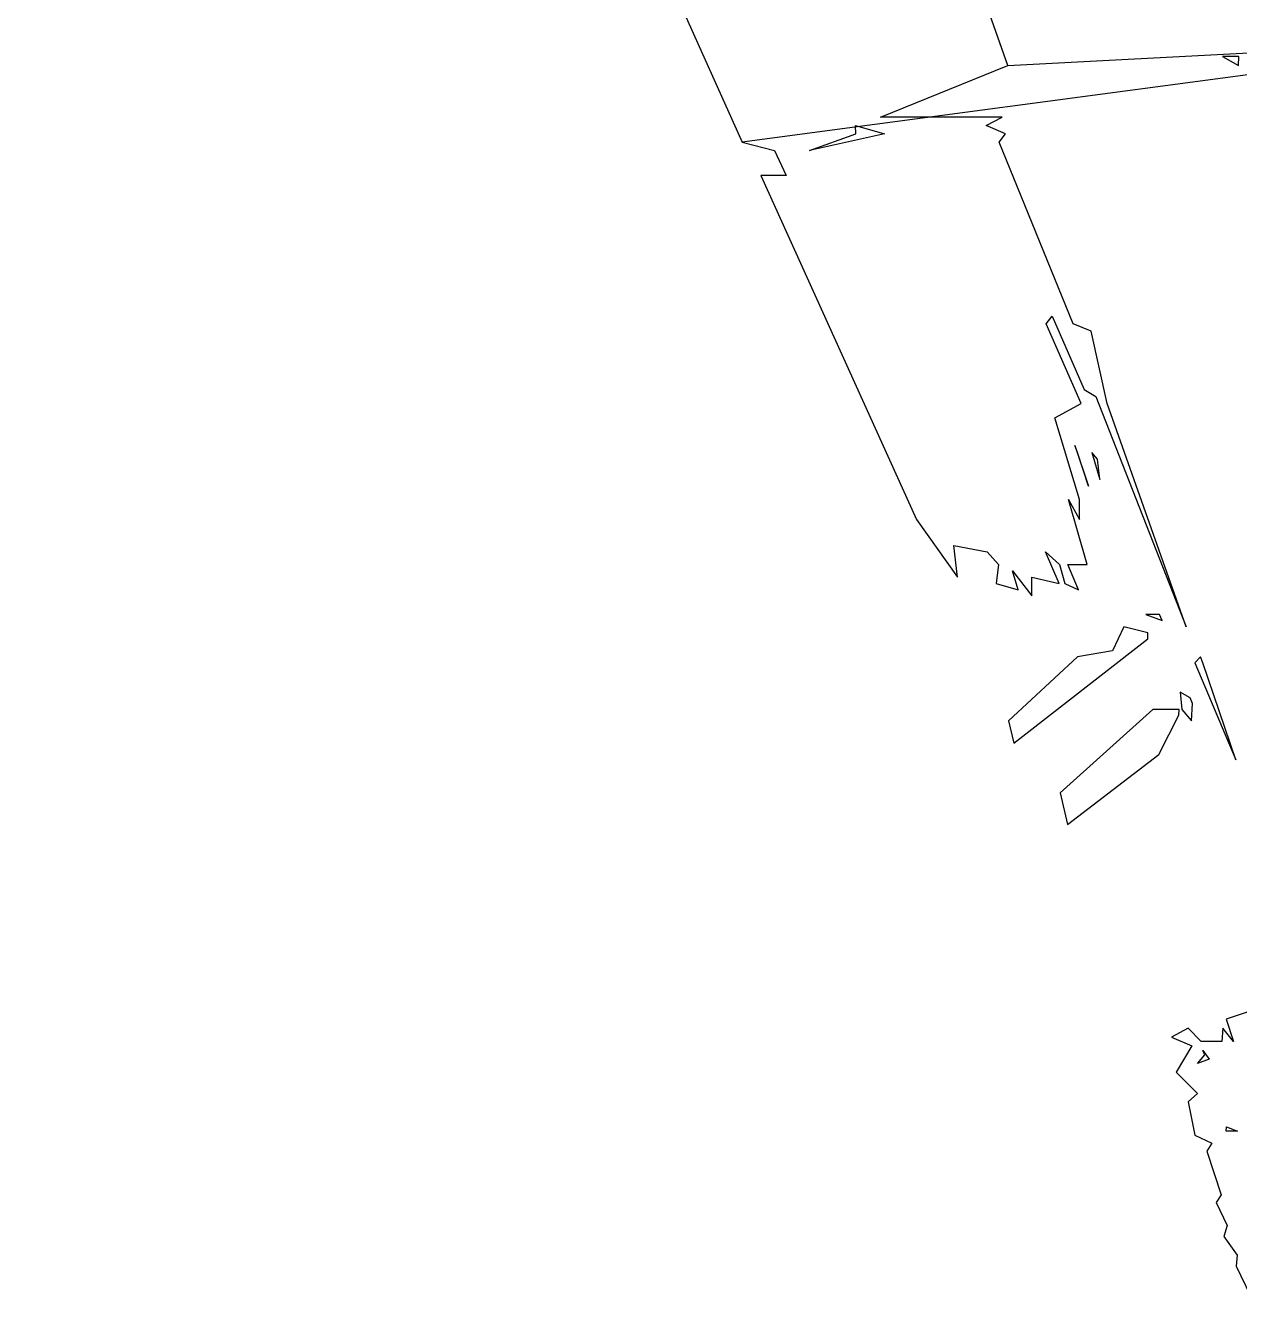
# Model space of a CAD drawing. Extents: x -57254 to 92099, y -1185 to 310651.
# Drawn here: x -7652 to -1415, y -509 to 6069 of the extents above; entities that cross this region are included whole.
import ezdxf

# ---------------------------------------------------------------- set-up
doc = ezdxf.new("R2010")
doc.units = 0

msp = doc.modelspace()

# ---------------------------------------------------------------- linework, layer by layer
for p, q in [((-7652.3631, 13679.3183), (-3969.3611, 5469.0352)), ((-2603.8522, 5864.1708), (-3986.1111, 9770.8333)), ((0, 6000, 975.3277), (-3969.3611, 5469.0352)), ((-2603.8522, 5864.1708), (0, 6000, 566.8571)), ((-3258.3956, 5598.7355), (-2603.8522, 5864.1708)), ((-3258.3956, 5598.7355), (-2603.8522, 5864.1708)), ((-1417.1543, 5909.2125), (-1500.7524, 5909.2125)), ((-1500.7524, 5909.2125), (-1419.8282, 5864.1708)), ((-1417.1543, 5909.2125), (-1500.7524, 5909.2125)), ((-1500.7524, 5909.2125), (-1419.8282, 5864.1708)), ((-1419.8282, 5864.1708), (-1417.1543, 5909.2125)), ((-1419.8282, 5864.1708), (-1417.1543, 5909.2125)), ((-2634.3706, 5598.7355), (-3258.3956, 5598.7355)), ((-2634.3706, 5598.7355), (-3258.3956, 5598.7355)), ((-2715.8067, 5555.2826), (-2634.3706, 5598.7355)), ((-2715.8067, 5555.2826), (-2634.3706, 5598.7355)), ((-3387.3874, 5555.2826), (-3237.9708, 5512.0497)), ((-3385.0176, 5512.0497), (-3387.3874, 5555.2826)), ((-3387.3874, 5555.2826), (-3237.9708, 5512.0497)), ((-3385.0176, 5512.0497), (-3387.3874, 5555.2826)), ((-2617.1064, 5512.0497), (-2715.8067, 5555.2826)), ((-2617.1064, 5512.0497), (-2715.8067, 5555.2826)), ((-3969.3611, 5469.0352), (-3802.9749, 5426.2375)), ((-3969.3611, 5469.0352), (-3802.9749, 5426.2375)), ((-3237.9708, 5512.0497), (-3624.1567, 5426.2375)), ((-3624.1567, 5426.2375), (-3385.0176, 5512.0497)), ((-3237.9708, 5512.0497), (-3624.1567, 5426.2375)), ((-3624.1567, 5426.2375), (-3385.0176, 5512.0497)), ((-2649.2829, 5469.0352), (-2617.1064, 5512.0497)), ((-2649.2829, 5469.0352), (-2617.1064, 5512.0497)), ((-2268.7717, 4536.3881), (-2649.2829, 5469.0352)), ((-2268.7717, 4536.3881), (-2649.2829, 5469.0352)), ((-3802.9749, 5426.2375), (-3744.4337, 5299.1288)), ((-3802.9749, 5426.2375), (-3744.4337, 5299.1288)), ((-3744.4337, 5299.1288), (-3873.5076, 5299.1288)), ((-3873.5076, 5299.1288), (-3074.2799, 3530.571)), ((-3744.4337, 5299.1288), (-3873.5076, 5299.1288)), ((-3873.5076, 5299.1288), (-3074.2799, 3530.571)), ((-2407.3931, 4536.3881), (-2376.4088, 4574.8031)), ((-2407.3931, 4536.3881), (-2376.4088, 4574.8031)), ((-2376.4088, 4574.8031), (-2212.304, 4198.7334)), ((-2376.4088, 4574.8031), (-2212.304, 4198.7334)), ((-2228.4256, 4125.6191), (-2407.3931, 4536.3881)), ((-2228.4256, 4125.6191), (-2407.3931, 4536.3881)), ((-2177.0129, 4498.1561), (-2268.7717, 4536.3881)), ((-2177.0129, 4498.1561), (-2268.7717, 4536.3881)), ((-2093.3513, 4125.6191), (-2177.0129, 4498.1561)), ((-2093.3513, 4125.6191), (-2177.0129, 4498.1561)), ((-2212.304, 4198.7334), (-2152.689, 4162.091)), ((-2212.304, 4198.7334), (-2152.689, 4162.091)), ((-2152.689, 4162.091), (-1688.4562, 2979.1377)), ((-2152.689, 4162.091), (-1688.4562, 2979.1377)), ((-2363.908, 4053.182), (-2228.4256, 4125.6191)), ((-2363.908, 4053.182), (-2228.4256, 4125.6191)), ((-1688.4562, 2979.1377), (-2093.3513, 4125.6191)), ((-1688.4562, 2979.1377), (-2093.3513, 4125.6191)), ((-2235.4651, 3632.2674), (-2363.908, 4053.182)), ((-2235.4651, 3632.2674), (-2363.908, 4053.182)), ((-2261.1012, 3910.302), (-2190.6848, 3700.8322)), ((-2246.7695, 3874.9908), (-2261.1012, 3910.302)), ((-2261.1012, 3910.302), (-2190.6848, 3700.8322)), ((-2246.7695, 3874.9908), (-2261.1012, 3910.302)), ((-2190.6848, 3700.8322), (-2246.7695, 3874.9908)), ((-2190.6848, 3700.8322), (-2246.7695, 3874.9908)), ((-2172.9307, 3874.9908), (-2131.5578, 3735.3479)), ((-2144.099, 3839.8409), (-2172.9307, 3874.9908)), ((-2172.9307, 3874.9908), (-2131.5578, 3735.3479)), ((-2144.099, 3839.8409), (-2172.9307, 3874.9908)), ((-2131.5578, 3735.3479), (-2144.099, 3839.8409)), ((-2131.5578, 3735.3479), (-2144.099, 3839.8409)), ((-2197.5835, 3298.5075), (-2293.6047, 3632.2674)), ((-2293.6047, 3632.2674), (-2236.9162, 3530.571)), ((-2197.5835, 3298.5075), (-2293.6047, 3632.2674)), ((-2293.6047, 3632.2674), (-2236.9162, 3530.571)), ((-2236.9162, 3530.571), (-2235.4651, 3632.2674)), ((-2236.9162, 3530.571), (-2235.4651, 3632.2674)), ((-3074.2799, 3530.571), (-2863.8551, 3233.5126)), ((-3074.2799, 3530.571), (-2863.8551, 3233.5126)), ((-2863.8551, 3233.5126), (-2882.7359, 3397.0809)), ((-2882.7359, 3397.0809), (-2710.4512, 3364.0777)), ((-2863.8551, 3233.5126), (-2882.7359, 3397.0809)), ((-2882.7359, 3397.0809), (-2710.4512, 3364.0777)), ((-2710.4512, 3364.0777), (-2652.452, 3298.5075)), ((-2710.4512, 3364.0777), (-2652.452, 3298.5075)), ((-2340.4646, 3201.2286), (-2410.6225, 3364.0777)), ((-2410.6225, 3364.0777), (-2339.7299, 3298.5075)), ((-2340.4646, 3201.2286), (-2410.6225, 3364.0777)), ((-2410.6225, 3364.0777), (-2339.7299, 3298.5075)), ((-2652.452, 3298.5075), (-2665.2545, 3201.2286)), ((-2652.452, 3298.5075), (-2665.2545, 3201.2286)), ((-2339.7299, 3298.5075), (-2312.222, 3201.2286)), ((-2339.7299, 3298.5075), (-2312.222, 3201.2286)), ((-2242.0741, 3169.0855), (-2297.086, 3298.5075)), ((-2297.086, 3298.5075), (-2197.5835, 3298.5075)), ((-2242.0741, 3169.0855), (-2297.086, 3298.5075)), ((-2297.086, 3298.5075), (-2197.5835, 3298.5075)), ((-2552.0643, 3169.0855), (-2581.0935, 3265.9386)), ((-2581.0935, 3265.9386), (-2481.5466, 3137.0826)), ((-2552.0643, 3169.0855), (-2581.0935, 3265.9386)), ((-2581.0935, 3265.9386), (-2481.5466, 3137.0826)), ((-2481.5466, 3137.0826), (-2481.7436, 3233.5126)), ((-2481.7436, 3233.5126), (-2340.4646, 3201.2286)), ((-2481.5466, 3137.0826), (-2481.7436, 3233.5126)), ((-2481.7436, 3233.5126), (-2340.4646, 3201.2286)), ((-2665.2545, 3201.2286), (-2552.0643, 3169.0855)), ((-2665.2545, 3201.2286), (-2552.0643, 3169.0855)), ((-2312.222, 3201.2286), (-2242.0741, 3169.0855)), ((-2312.222, 3201.2286), (-2242.0741, 3169.0855)), ((-1824.8359, 3041.9053), (-1894.678, 3041.9053)), ((-1894.678, 3041.9053), (-1812.2517, 3010.4537)), ((-1824.8359, 3041.9053), (-1894.678, 3041.9053)), ((-1894.678, 3041.9053), (-1812.2517, 3010.4537)), ((-1812.2517, 3010.4537), (-1824.8359, 3041.9053)), ((-1812.2517, 3010.4537), (-1824.8359, 3041.9053)), ((-2008.3449, 2979.1377), (-2067.2918, 2855.2124)), ((-2008.3449, 2979.1377), (-2067.2918, 2855.2124)), ((-1884.3939, 2947.9564), (-2008.3449, 2979.1377)), ((-1884.3939, 2947.9564), (-2008.3449, 2979.1377)), ((-2573.3333, 2380), (-1885.6114, 2916.909)), ((-2573.3333, 2380), (-1885.6114, 2916.909)), ((-1885.6114, 2916.909), (-1884.3939, 2947.9564)), ((-1885.6114, 2916.909), (-1884.3939, 2947.9564)), ((-2067.2918, 2855.2124), (-2246.99, 2824.5614)), ((-2067.2918, 2855.2124), (-2246.99, 2824.5614)), ((-2246.99, 2824.5614), (-2601.2369, 2495.8322)), ((-2246.99, 2824.5614), (-2601.2369, 2495.8322)), ((-1614.0351, 2824.5614), (-1643.2789, 2794.0409)), ((-1614.0351, 2824.5614), (-1643.2789, 2794.0409)), ((-1643.2789, 2794.0409), (-1432.9822, 2294.3749)), ((-1643.2789, 2794.0409), (-1432.9822, 2294.3749)), ((-1602.0871, 2794.0409), (-1614.0351, 2824.5614)), ((-1602.0871, 2794.0409), (-1614.0351, 2824.5614)), ((-1432.9822, 2294.3749), (-1602.0871, 2794.0409)), ((-1432.9822, 2294.3749), (-1602.0871, 2794.0409)), ((-1667.0282, 2613.6117), (-1719.7201, 2643.3666)), ((-1719.7201, 2643.3666), (-1710.8141, 2554.4755)), ((-1667.0282, 2613.6117), (-1719.7201, 2643.3666)), ((-1719.7201, 2643.3666), (-1710.8141, 2554.4755)), ((-1655.1444, 2583.9816), (-1667.0282, 2613.6117)), ((-1655.1444, 2583.9816), (-1667.0282, 2613.6117)), ((-1660.1237, 2495.8322), (-1655.1444, 2583.9816)), ((-1660.1237, 2495.8322), (-1655.1444, 2583.9816)), ((-1859.3223, 2554.4755), (-2335.4932, 2126.2517)), ((-1859.3223, 2554.4755), (-2335.4932, 2126.2517)), ((-1724.3148, 2554.4755), (-1859.3223, 2554.4755)), ((-1724.3148, 2554.4755), (-1859.3223, 2554.4755)), ((-1829.2391, 2322.7991), (-1725.8336, 2525.0926)), ((-1829.2391, 2322.7991), (-1725.8336, 2525.0926)), ((-1725.8336, 2525.0926), (-1724.3148, 2554.4755)), ((-1725.8336, 2525.0926), (-1724.3148, 2554.4755)), ((-1710.8141, 2554.4755), (-1660.1237, 2495.8322)), ((-1710.8141, 2554.4755), (-1660.1237, 2495.8322)), ((-2601.2369, 2495.8322), (-2573.3333, 2380)), ((-2601.2369, 2495.8322), (-2573.3333, 2380)), ((-2298.0925, 1962.1726), (-1829.2391, 2322.7991)), ((-2298.0925, 1962.1726), (-1829.2391, 2322.7991)), ((-2335.4932, 2126.2517), (-2298.0925, 1962.1726)), ((-2335.4932, 2126.2517), (-2298.0925, 1962.1726)), ((-1273.2964, 1031.5435), (-1483.3882, 961.6881)), ((-1273.2964, 1031.5435), (-1483.3882, 961.6881)), ((-1483.3882, 961.6881), (-1444.8399, 846.9751)), ((-1483.3882, 961.6881), (-1444.8399, 846.9751)), ((-1677.8195, 915.5484), (-1763.86, 869.7486)), ((-1677.8195, 915.5484), (-1763.86, 869.7486)), ((-1763.86, 869.7486), (-1659.8188, 824.2851)), ((-1763.86, 869.7486), (-1659.8188, 824.2851)), ((-1610.9134, 846.9751), (-1677.8195, 915.5484)), ((-1610.9134, 846.9751), (-1677.8195, 915.5484)), ((-1498.8966, 915.5484), (-1504.1518, 846.9751)), ((-1498.8966, 915.5484), (-1504.1518, 846.9751)), ((-1444.8399, 846.9751), (-1498.8966, 915.5484)), ((-1444.8399, 846.9751), (-1498.8966, 915.5484)), ((-1659.8188, 824.2851), (-1738.7129, 689.8753)), ((-1659.8188, 824.2851), (-1738.7129, 689.8753)), ((-1504.1518, 846.9751), (-1610.9134, 846.9751)), ((-1504.1518, 846.9751), (-1610.9134, 846.9751)), ((-1602.1747, 801.6783), (-1569.9482, 756.7122)), ((-1591.9306, 779.1541), (-1602.1747, 801.6783)), ((-1602.1747, 801.6783), (-1569.9482, 756.7122)), ((-1591.9306, 779.1541), (-1602.1747, 801.6783)), ((-1630.3262, 734.352), (-1591.9306, 779.1541)), ((-1630.3262, 734.352), (-1591.9306, 779.1541)), ((-1569.9482, 756.7122), (-1630.3262, 734.352)), ((-1569.9482, 756.7122), (-1630.3262, 734.352)), ((-1738.7129, 689.8753), (-1629.0622, 580.0836)), ((-1738.7129, 689.8753), (-1629.0622, 580.0836)), ((-1629.0622, 580.0836), (-1678.2699, 536.7179)), ((-1629.0622, 580.0836), (-1678.2699, 536.7179)), ((-1678.2699, 536.7179), (-1643.5982, 366.3208)), ((-1678.2699, 536.7179), (-1643.5982, 366.3208)), ((-1482.2683, 387.3565), (-1480.5492, 408.4668)), ((-1482.2683, 387.3565), (-1480.5492, 408.4668)), ((-1480.5492, 408.4668), (-1425.1613, 387.3565)), ((-1480.5492, 408.4668), (-1425.1613, 387.3565)), ((-1643.5982, 366.3208), (-1555.5556, 324.4717)), ((-1643.5982, 366.3208), (-1555.5556, 324.4717)), ((-1425.1613, 387.3565), (-1482.2683, 387.3565)), ((-1425.1613, 387.3565), (-1482.2683, 387.3565)), ((-1555.5556, 324.4717), (-1581.3427, 282.9163)), ((-1555.5556, 324.4717), (-1581.3427, 282.9163)), ((-1581.3427, 282.9163), (-1508.9687, 59.4769)), ((-1581.3427, 282.9163), (-1508.9687, 59.4769)), ((-1508.9687, 59.4769), (-1534.3406, 19.7576)), ((-1508.9687, 59.4769), (-1534.3406, 19.7576)), ((-1534.3406, 19.7576), (-1477.9512, -97.7814)), ((-1534.3406, 19.7576), (-1477.9512, -97.7814)), ((-1477.9512, -97.7814), (-1493.7868, -155.6573)), ((-1477.9512, -97.7814), (-1493.7868, -155.6573)), ((-1493.7868, -155.6573), (-1426.1471, -250.8242)), ((-1493.7868, -155.6573), (-1426.1471, -250.8242)), ((-1426.1471, -250.8242), (-1431.2755, -307.1628)), ((-1426.1471, -250.8242), (-1431.2755, -307.1628)), ((-1431.2755, -307.1628), (-1333.4742, -509.0035)), ((-1431.2755, -307.1628), (-1333.4742, -509.0035))]:
    msp.add_line(p, q)

doc.saveas('drawing.dxf')
